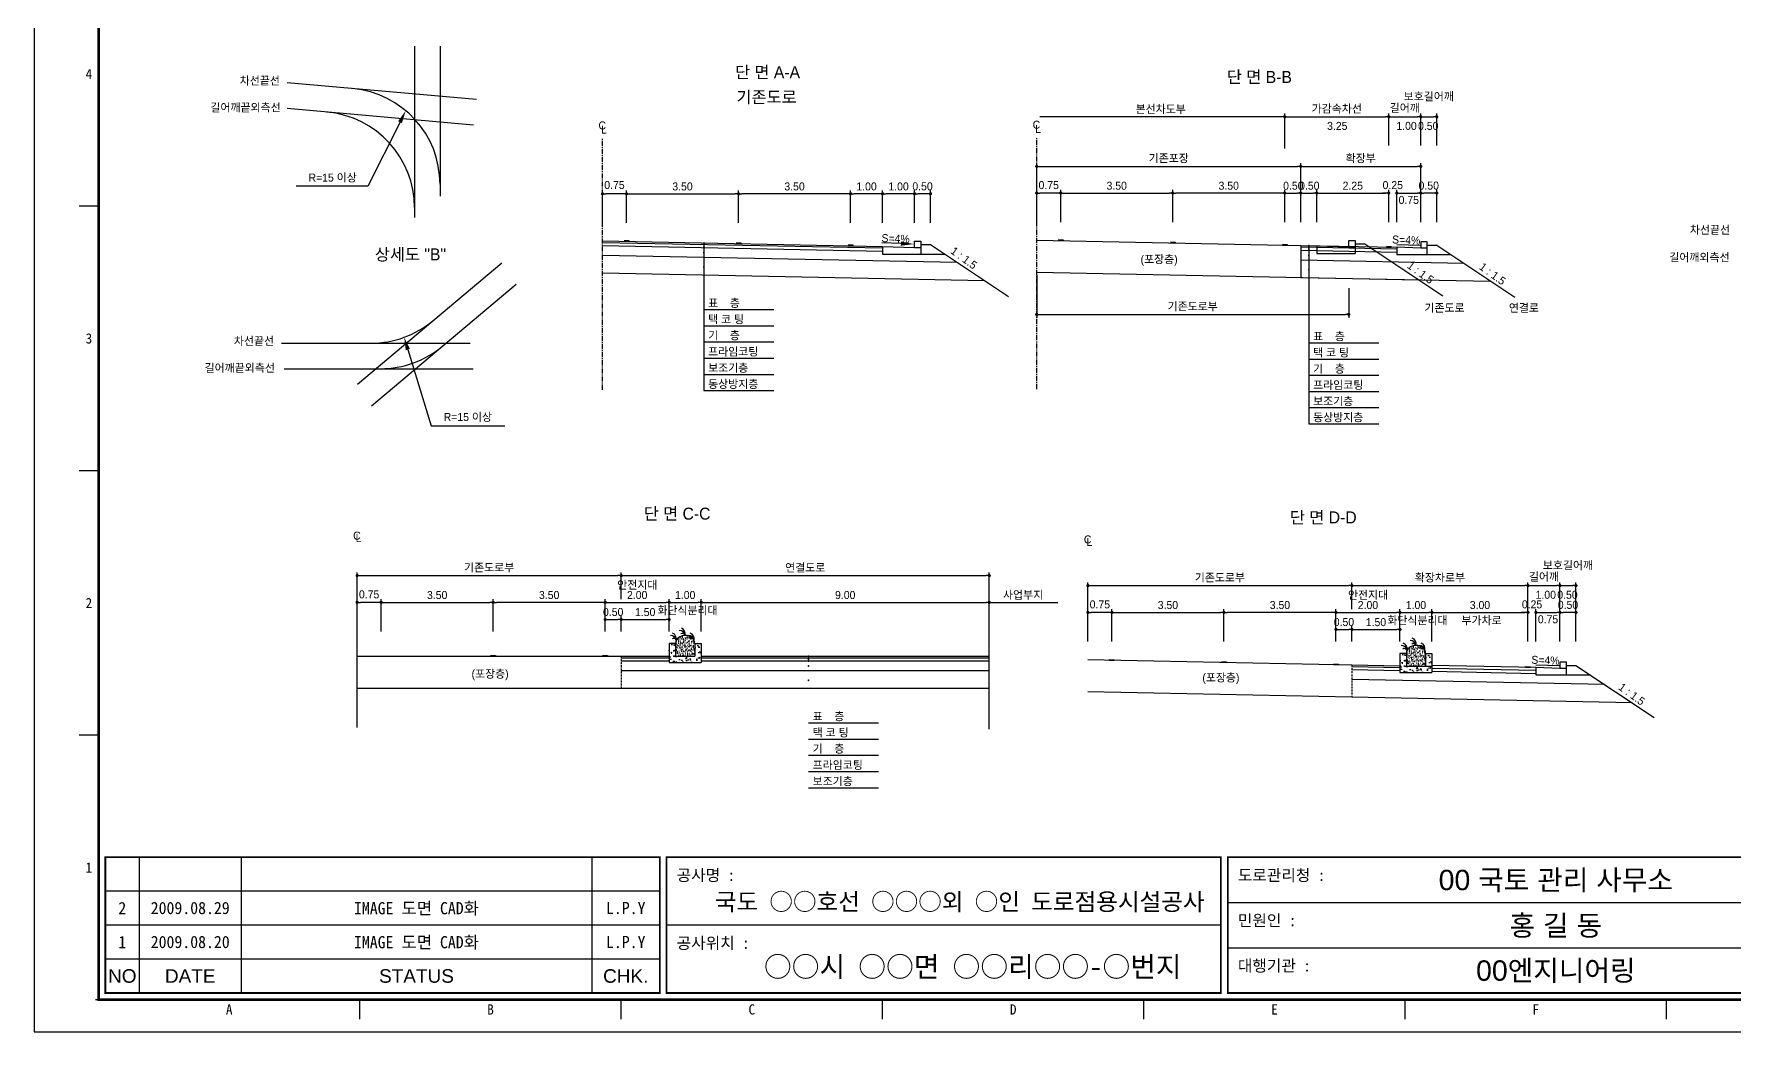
# Model space of a CAD drawing. Header units: millimetres. Extents: x 462 to 886, y -8 to 291.
# Drawn here: x 462.3 to 728, y -8.2 to 147.8 of the extents above; entities that cross this region are included whole.
import ezdxf
from ezdxf.enums import TextEntityAlignment as Align

# ---------------------------------------------------------------- set-up
doc = ezdxf.new("R2010")
doc.units = ezdxf.units.MM
doc.header["$LTSCALE"] = 0.25
doc.linetypes.add('CENTER', pattern=[50.8, 31.75, -6.35, 6.35, -6.35])
doc.linetypes.add('HIDDEN', pattern=[9.525, 6.35, -3.175])
for name, color, linetype in [('CC-GSTR-0004', 4, 'Continuous'), ('CZ-DIMT-0002', 7, 'Continuous'), ('CZ-EXST-0002', 22, 'Continuous'), ('CZ-LIN1-0007', 7, 'Continuous'), ('CZ-LIN2-0003', 3, 'Continuous'), ('CZ-LINE-0001', 7, 'Continuous'), ('CZ-TEXT-BOX0', 7, 'Continuous'), ('TITLE', 7, 'Continuous')]:
    doc.layers.add(name, color=color, linetype=linetype)
doc.styles.add('견고딕', font='arial.ttf')
doc.styles.add('돋움', font='')
doc.styles.add('돋음체', font='')
doc.styles.get('돋움').set_extended_font_data('Dotum')
doc.styles.get('돋음체').set_extended_font_data('DotumChe')

# ---------------------------------------------------------------- blocks, each defined once
blk = doc.blocks.new('_Dot')
at = {"color": 0, "linetype": 'ByBlock', "lineweight": -2}
blk.add_line((-0.5, 0), (-1, 0), dxfattribs=at)
at = {"color": 0, "linetype": 'ByBlock', "const_width": 0.5}
blk.add_lwpolyline([(-0.25, 0, 1), (0.25, 0, 1)], format="xyb", close=True, dxfattribs=at)

msp = doc.modelspace()

# ---------------------------------------------------------------- hatches: boundary and pattern name
at = {"layer": 'CZ-EXST-0002'}
h = msp.add_hatch(dxfattribs=at)
h.set_pattern_fill('AR-SAND', color=256, scale=0.01, style=0)
h.set_pattern_definition([(37.5, (-546.57198, 3533.40097), (-0.016000313, 0.489413237), [0, -0.38608, 0, -0.4318, 0, -0.41275]), (7.5, (-546.572, 3533.401), (0.44952328, 0.7168251), [0, -0.20828, 0, -0.34798, 0, -0.13335]), (327.5, (-546.8844, 3533.40097), (0.79099237, 0.001437185), [0, -0.127, 0, -0.4572, 0, -0.5969]), (317.5, (-546.8844, 3533.401), (0.76355645, 0.22292932), [0, -0.0635, 0, -0.29972, 0, -0.3429])])
edge = h.paths.add_edge_path()
edge.add_line((565.55, 50.55), (565.55, 52.55))
edge.add_ellipse((564.05, 52.55), major_axis=(-1.5, 0), ratio=0.829212, start_angle=180, end_angle=360)
edge.add_line((562.55, 52.55), (562.55, 50.55))
edge.add_line((562.55, 50.55), (565.55, 50.55))
h = msp.add_hatch(dxfattribs=at)
h.set_pattern_fill('AR-CONC', color=256, scale=0.01, style=0)
h.set_pattern_definition([(50, (-546.572, 3533.401), (1.8218467, -0.15939086), [0.1905, -2.0955]), (355, (-546.572, 3533.401), (-0.3524283, 1.9105664), [0.1524, -1.6764]), (100.451, (-546.4202, 3533.3877), (1.469425, 1.7511669), [0.1619, -1.7809]), (46.1842, (-546.572, 3533.909), (2.7107904, -0.4204233), [0.28575, -3.14325]), (96.6356, (-546.346, 3533.874), (2.3740423, 2.4742556), [0.24285, -2.67135]), (351.184, (-546.572, 3533.909), (2.374046, 2.4742512), [0.2286, -2.5146]), (21, (-546.318, 3533.782), (1.5161488, -1.0226552), [0.1905, -2.0955]), (326, (-546.318, 3533.782), (0.6180203, 1.8418797), [0.1524, -1.6764]), (71.4514, (-546.1916, 3533.6968), (2.1341649, 0.8192286), [0.1619, -1.7809]), (37.5, (-546.572, 3533.401), (0.03088603, 0.84555039), [0, -1.65608, 0, -1.7018, 0, -1.68275]), (7.5, (-546.572, 3533.401), (0.66819663, 1.00180575), [0, -0.97028, 0, -1.61798, 0, -0.64135]), (327.5, (-547.1384, 3533.401), (1.35590595, -0.05728744), [0, -0.635, 0, -1.9812, 0, -2.6289]), (317.5, (-547.3924, 3533.401), (1.4812918, 0.2542649), [0, -0.8255, 0, -1.31572, 0, -1.8669])])
h.paths.add_polyline_path([(566.55, 49.55), (566.55, 52.55), (565.55, 52.55), (565.55, 50.55), (562.55, 50.55), (562.55, 52.55), (561.55, 52.55), (561.55, 49.55)])
h = msp.add_hatch(dxfattribs=at)
h.set_pattern_fill('AR-CONC', color=256, scale=0.01, style=0)
h.set_pattern_definition([(50, (-432.407, 3531.8326), (1.8218467, -0.15939086), [0.1905, -2.0955]), (355, (-432.407, 3531.8326), (-0.3524283, 1.9105664), [0.1524, -1.6764]), (100.451, (-432.2552, 3531.8193), (1.469425, 1.7511669), [0.1619, -1.7809]), (46.1842, (-432.407, 3532.3406), (2.7107904, -0.4204233), [0.28575, -3.14325]), (96.6356, (-432.181, 3532.3055), (2.3740423, 2.4742556), [0.24285, -2.67135]), (351.184, (-432.407, 3532.3406), (2.374046, 2.4742512), [0.2286, -2.5146]), (21, (-432.153, 3532.2136), (1.5161488, -1.0226552), [0.1905, -2.0955]), (326, (-432.153, 3532.2136), (0.6180203, 1.8418797), [0.1524, -1.6764]), (71.4514, (-432.0267, 3532.1284), (2.1341649, 0.8192286), [0.1619, -1.7809]), (37.5, (-432.407, 3531.8326), (0.03088603, 0.84555039), [0, -1.65608, 0, -1.7018, 0, -1.68275]), (7.5, (-432.407, 3531.8326), (0.66819663, 1.00180575), [0, -0.97028, 0, -1.61798, 0, -0.64135]), (327.5, (-432.9734, 3531.8326), (1.35590595, -0.05728744), [0, -0.635, 0, -1.9812, 0, -2.6289]), (317.5, (-433.2274, 3531.8326), (1.4812918, 0.2542649), [0, -0.8255, 0, -1.31572, 0, -1.8669])])
h.paths.add_polyline_path([(680.71, 47.99), (680.71, 50.99), (679.71, 50.99), (679.71, 48.99), (676.71, 48.99), (676.71, 50.99), (675.71, 50.99), (675.71, 47.99)])
h = msp.add_hatch(dxfattribs=at)
h.set_pattern_fill('AR-SAND', color=256, scale=0.01, style=0)
h.set_pattern_definition([(37.5, (-432.407, 3531.83257), (-0.016000313, 0.489413237), [0, -0.38608, 0, -0.4318, 0, -0.41275]), (7.5, (-432.407, 3531.8326), (0.44952328, 0.7168251), [0, -0.20828, 0, -0.34798, 0, -0.13335]), (327.5, (-432.7194, 3531.83257), (0.79099237, 0.001437185), [0, -0.127, 0, -0.4572, 0, -0.5969]), (317.5, (-432.7194, 3531.8326), (0.76355645, 0.22292932), [0, -0.0635, 0, -0.29972, 0, -0.3429])])
edge = h.paths.add_edge_path()
edge.add_ellipse((678.21, 50.99), major_axis=(-1.5, 0), ratio=0.829212, start_angle=180, end_angle=360)
edge.add_line((676.71, 50.99), (676.71, 48.99))
edge.add_line((676.71, 48.99), (679.71, 48.99))
edge.add_line((679.71, 48.99), (679.71, 50.99))
at = {"layer": 'CZ-LIN1-0007'}
for points in [[(555.25, 115.37), (555.25, 115.5), (554.5, 115.51), (554.5, 115.39)], [(572.75, 115.02), (572.75, 115.15), (572, 115.16), (572, 115.04)], [(590.25, 114.67), (590.25, 114.8), (589.5, 114.81), (589.5, 114.69)], [(623.09, 115.48), (623.09, 115.6), (622.34, 115.62), (622.34, 115.49)], [(640.59, 115.13), (640.59, 115.25), (639.84, 115.27), (639.84, 115.14)], [(658.09, 114.78), (658.09, 114.9), (657.34, 114.92), (657.34, 114.79)], [(674.34, 114.45), (674.34, 114.58), (673.59, 114.59), (673.59, 114.47)], [(534.42, 50.55), (534.42, 50.68), (533.67, 50.68), (533.67, 50.55)], [(551.92, 50.55), (551.92, 50.68), (551.17, 50.68), (551.17, 50.55)], [(631.08, 49.88), (631.09, 50), (630.34, 50.02), (630.33, 49.89)], [(648.58, 49.53), (648.59, 49.65), (647.84, 49.67), (647.83, 49.54)], [(666.08, 49.18), (666.09, 49.3), (665.34, 49.32), (665.33, 49.19)], [(696.08, 48.78), (696.09, 48.9), (695.34, 48.92), (695.33, 48.79)]]:
    msp.add_hatch(color=256, dxfattribs=at).paths.add_polyline_path(points)

# ---------------------------------------------------------------- linework, layer by layer
at = {"color": 0, "linetype": 'ByBlock', "lineweight": -2}
for p, q in [((657.46, 134.83), (657.21, 134.83)), ((611.8, 58.96), (612.05, 58.96))]:
    msp.add_line(p, q, dxfattribs=at)
at = {"color": 0, "linetype": 'ByBlock', "const_width": 0.25}
for points in [[(657.59, 134.83, 1), (657.84, 134.83, 1)], [(611.67, 58.96, 1), (611.42, 58.96, 1)]]:
    msp.add_lwpolyline(points, format="xyb", close=True, dxfattribs=at)
at = {"layer": 'CC-GSTR-0004'}
for p, q in [((594.88, 114.58), (594.88, 113.38)), ((594.88, 114.58), (599.88, 114.38)), ((599.88, 114.38), (599.88, 115.38)), ((599.88, 115.38), (600.88, 115.38)), ((599.88, 114.38), (600.88, 114.38)), ((600.88, 115.38), (600.88, 113.38)), ((594.88, 113.38), (600.88, 113.38))]:
    msp.add_line(p, q, dxfattribs=at)
for points in [[(679.96, 114.29), (678.96, 114.29), (675.21, 114.44), (675.21, 113.29), (679.96, 113.29), (679.96, 115.29), (678.96, 115.29), (678.96, 114.29)], [(701.71, 48.61), (700.71, 48.61), (696.96, 48.76), (696.96, 47.61), (701.71, 47.61), (701.71, 49.61), (700.71, 49.61), (700.71, 48.61)]]:
    msp.add_lwpolyline(points, dxfattribs=at)
at = {"layer": 'CZ-EXST-0002'}
for p, q in [((521.76, 145.88), (521.76, 119.1)), ((525.75, 145.88), (525.75, 122.44)), ((531.46, 137.51), (501.87, 140.14)), ((530.97, 133.54), (501.87, 136.12)), ((618.96, 115.56), (662.71, 114.69)), ((662.71, 114.69), (667.71, 114.49)), ((662.71, 114.69), (662.71, 113.49)), ((667.71, 115.49), (668.71, 115.49)), ((667.71, 114.49), (667.71, 115.49)), ((667.71, 114.49), (668.71, 114.49)), ((668.71, 115.49), (668.71, 113.49)), ((668.71, 114.99), (670.21, 114.99)), ((670.21, 114.99), (682.41, 106.85)), ((512.84, 93.03), (535.39, 112.02)), ((662.71, 113.49), (668.71, 113.49)), ((618.96, 110.56), (678.64, 109.37)), ((515.05, 89.66), (537.65, 108.69)), ((500.96, 99.46), (530.44, 99.46)), ((501.38, 95.46), (530.92, 95.46)), ((512.8, 50.55), (554.05, 50.55)), ((668.21, 49.14), (626.96, 49.96)), ((512.8, 45.55), (554.05, 45.55)), ((668.21, 44.14), (626.96, 44.96))]:
    msp.add_line(p, q, dxfattribs=at)
at = {"layer": 'CZ-LIN1-0007'}
for p, q in [((554.5, 115.51), (555.25, 115.5)), ((554.5, 115.39), (555.25, 115.37)), ((555.25, 115.5), (555.25, 115.37)), ((572, 115.16), (572.75, 115.15)), ((572, 115.04), (572.75, 115.02)), ((572.75, 115.15), (572.75, 115.02)), ((589.5, 114.81), (590.25, 114.8)), ((589.5, 114.69), (590.25, 114.67)), ((590.25, 114.8), (590.25, 114.67)), ((622.34, 115.62), (623.09, 115.6)), ((622.34, 115.49), (623.09, 115.48)), ((623.09, 115.6), (623.09, 115.48)), ((639.84, 115.27), (640.59, 115.25)), ((639.84, 115.14), (640.59, 115.13)), ((640.59, 115.25), (640.59, 115.13)), ((657.34, 114.92), (658.09, 114.9)), ((657.34, 114.79), (658.09, 114.78)), ((658.09, 114.9), (658.09, 114.78)), ((673.59, 114.59), (674.34, 114.58)), ((673.59, 114.47), (674.34, 114.45)), ((674.34, 114.58), (674.34, 114.45)), ((533.67, 50.68), (534.42, 50.68)), ((533.67, 50.55), (533.67, 50.68)), ((534.42, 50.55), (533.67, 50.55)), ((534.42, 50.68), (534.42, 50.55)), ((551.17, 50.68), (551.92, 50.68)), ((551.17, 50.55), (551.17, 50.68)), ((551.92, 50.55), (551.17, 50.55)), ((551.92, 50.68), (551.92, 50.55)), ((630.33, 49.89), (630.34, 50.02)), ((631.08, 49.88), (630.33, 49.89)), ((630.34, 50.02), (631.09, 50)), ((631.09, 50), (631.08, 49.88)), ((647.83, 49.54), (647.84, 49.67)), ((648.58, 49.53), (647.83, 49.54)), ((647.84, 49.67), (648.59, 49.65)), ((648.59, 49.65), (648.58, 49.53)), ((665.33, 49.19), (665.34, 49.32)), ((666.08, 49.18), (665.33, 49.19)), ((665.34, 49.32), (666.09, 49.3)), ((666.09, 49.3), (666.08, 49.18)), ((695.33, 48.79), (695.34, 48.92)), ((696.08, 48.78), (695.33, 48.79)), ((695.34, 48.92), (696.09, 48.9)), ((696.09, 48.9), (696.08, 48.78))]:
    msp.add_line(p, q, dxfattribs=at)
at = {"layer": 'CZ-LIN2-0003'}
for p, q in [((551.13, 115.45), (594.88, 114.58)), ((551.13, 115.2), (594.88, 114.33)), ((551.13, 114.7), (594.88, 113.83)), ((600.88, 114.88), (602.38, 114.88)), ((602.38, 114.88), (614.58, 106.74)), ((660.21, 114.74), (675.21, 114.44)), ((660.21, 114.74), (660.21, 109.74)), ((660.21, 114.49), (675.21, 114.19)), ((679.96, 114.79), (681.46, 114.79)), ((681.46, 114.79), (693.66, 106.65)), ((551.13, 113.2), (606.55, 112.09)), ((600.88, 113.38), (604.63, 113.38)), ((660.21, 113.99), (675.21, 113.69)), ((660.21, 112.49), (685.67, 111.98)), ((679.96, 113.29), (683.71, 113.29)), ((551.13, 110.45), (610.8, 109.26)), ((660.21, 109.74), (689.93, 109.14)), ((554.05, 50.55), (561.55, 50.55)), ((561.55, 52.55), (561.55, 49.55)), ((562.55, 52.55), (561.55, 52.55)), ((562.55, 52.55), (562.55, 50.55)), ((562.55, 50.55), (565.55, 50.55)), ((565.55, 52.55), (566.55, 52.55)), ((565.55, 52.55), (565.55, 50.55)), ((566.55, 52.55), (566.55, 49.55)), ((566.55, 50.55), (611.55, 50.55)), ((675.71, 50.99), (675.71, 47.99)), ((676.71, 50.99), (675.71, 50.99)), ((676.71, 50.99), (676.71, 48.99)), ((679.71, 50.99), (679.71, 48.99)), ((679.71, 50.99), (680.71, 50.99)), ((680.71, 50.99), (680.71, 47.99)), ((554.05, 50.3), (561.55, 50.3)), ((554.05, 49.8), (561.55, 49.8)), ((554.05, 48.3), (611.55, 48.3)), ((561.55, 49.55), (566.55, 49.55)), ((566.55, 50.3), (611.55, 50.3)), ((566.55, 49.8), (611.55, 49.8)), ((675.71, 48.99), (668.21, 49.14)), ((675.71, 48.74), (668.21, 48.89)), ((675.71, 48.24), (668.21, 48.39)), ((675.71, 47.99), (680.71, 47.99)), ((676.71, 48.99), (679.71, 48.99)), ((679.71, 48.99), (680.71, 48.99)), ((696.96, 48.76), (680.71, 49.09)), ((696.96, 48.31), (680.71, 48.64)), ((696.96, 47.81), (680.71, 48.14)), ((701.71, 49.11), (703.21, 49.11)), ((703.21, 49.11), (715.41, 40.98)), ((554.05, 45.55), (611.55, 45.55)), ((707.73, 46.1), (668.21, 46.89)), ((701.71, 47.61), (705.46, 47.61)), ((711.99, 43.26), (668.21, 44.14))]:
    msp.add_line(p, q, dxfattribs=at)
for centre, radius, start, end in [((510.75, 124.29), 15, 0, 84.9204), ((506.76, 120.63), 15, 0, 84.9204), ((514.99, 114.46), 15, 270, 310.097), ((516.45, 110.46), 15, 270, 310.097), ((561.78, 52.89), 0.88, 7.8639, 92.7752), ((562.24, 52.87), 0.44, 19.771, 124.0366), ((561.67, 53.24), 1, 347.1802, 67.3267), ((563.17, 53.68), 0.88, 7.8639, 92.7752), ((563.63, 53.65), 0.44, 19.771, 124.0366), ((563.07, 54.02), 1, 347.1802, 67.3267), ((564.57, 52.89), 0.88, 7.8639, 92.7752), ((565.03, 52.87), 0.44, 19.771, 124.0366), ((564.46, 53.24), 1, 347.1802, 67.3267), ((677.23, 52.45), 1, 347.1802, 67.3267), ((675.95, 51.33), 0.88, 7.8639, 92.7752), ((676.4, 51.3), 0.44, 19.771, 124.0366), ((675.84, 51.67), 1, 347.1802, 67.3267), ((677.34, 52.11), 0.88, 7.8639, 92.7752), ((677.8, 52.08), 0.44, 19.771, 124.0366), ((678.73, 51.33), 0.88, 7.8639, 92.7752), ((679.19, 51.3), 0.44, 19.771, 124.0366), ((678.63, 51.67), 1, 347.1802, 67.3267)]:
    msp.add_arc(centre, radius, start, end, dxfattribs=at)
for centre in [(564.05, 52.55), (678.21, 50.99)]:
    msp.add_ellipse(centre, major_axis=(-1.5, 0), ratio=0.829212, start_param=3.141593, end_param=6.283185, dxfattribs=at)
at = {"layer": 'CZ-LINE-0001'}
for p, q in [((657.21, 134.83), (619.46, 134.83)), ((657.71, 129.85), (657.71, 135.33)), ((657.71, 130.35), (657.71, 135.33)), ((658.21, 134.83), (673.46, 134.83)), ((673.96, 130.35), (673.96, 135.33)), ((673.96, 130.35), (673.96, 135.33)), ((674.46, 134.83), (678.46, 134.83)), ((678.96, 130.35), (678.96, 135.33)), ((678.96, 130.35), (678.96, 135.33)), ((679.46, 134.83), (680.96, 134.83)), ((681.46, 130.35), (681.46, 135.33)), ((618.96, 123.41), (618.96, 127.58)), ((660.21, 123.41), (660.21, 127.58)), ((660.21, 123.41), (660.21, 127.58)), ((678.96, 123.41), (678.96, 127.58)), ((619.46, 127.08), (659.71, 127.08)), ((660.71, 127.08), (678.46, 127.08)), ((551.13, 118.25), (551.13, 123.3)), ((554.38, 122.8), (551.63, 122.8)), ((554.88, 118.25), (554.88, 123.3)), ((554.88, 118.25), (554.88, 123.3)), ((555.38, 122.8), (571.88, 122.8)), ((572.38, 118.25), (572.38, 123.3)), ((572.38, 118.25), (572.38, 123.3)), ((589.38, 122.8), (572.88, 122.8)), ((589.88, 118.25), (589.88, 123.3)), ((589.88, 118.25), (589.88, 123.3)), ((594.38, 122.8), (590.38, 122.8)), ((594.88, 118.25), (594.88, 123.3)), ((594.88, 118.25), (594.88, 123.3)), ((599.38, 122.8), (595.38, 122.8)), ((599.88, 118.25), (599.88, 123.3)), ((599.88, 120.69), (599.88, 123.3)), ((601.88, 122.8), (600.38, 122.8)), ((602.38, 118.25), (602.38, 123.3)), ((618.96, 118.35), (618.96, 123.41)), ((622.21, 122.91), (619.46, 122.91)), ((622.71, 118.35), (622.71, 123.41)), ((622.71, 118.35), (622.71, 123.41)), ((623.21, 122.91), (639.71, 122.91)), ((640.21, 118.35), (640.21, 123.41)), ((640.21, 118.35), (640.21, 123.41)), ((657.21, 122.91), (640.71, 122.91)), ((657.71, 118.35), (657.71, 123.41)), ((657.71, 118.35), (657.71, 123.41)), ((658.21, 122.91), (659.71, 122.91)), ((660.21, 118.35), (660.21, 123.41)), ((660.21, 118.35), (660.21, 123.41)), ((660.71, 122.91), (662.21, 122.91)), ((662.71, 118.35), (662.71, 123.41)), ((662.71, 118.35), (662.71, 123.41)), ((663.21, 122.91), (673.46, 122.91)), ((673.46, 122.91), (672.96, 122.91)), ((673.96, 118.35), (673.96, 123.41)), ((673.96, 118.35), (673.96, 123.41)), ((675.21, 118.35), (675.21, 123.41)), ((675.21, 118.35), (675.21, 123.41)), ((675.71, 122.91), (676.21, 122.91)), ((675.71, 122.91), (678.46, 122.91)), ((678.96, 118.35), (678.96, 123.41)), ((678.96, 120.8), (678.96, 123.41)), ((680.96, 122.91), (679.46, 122.91)), ((681.46, 118.35), (681.46, 123.41)), ((566.98, 115.14), (566.98, 92.05)), ((661.49, 114.71), (661.49, 86.85)), ((618.96, 110.06), (618.96, 103.44)), ((667.71, 108.06), (667.71, 103.44)), ((566.98, 104.71), (577.91, 104.71)), ((619.46, 103.94), (667.21, 103.94)), ((566.98, 102.18), (577.91, 102.18)), ((566.98, 99.65), (577.91, 99.65)), ((661.49, 99.51), (672.43, 99.51)), ((566.98, 97.12), (577.91, 97.12)), ((661.49, 96.97), (672.43, 96.97)), ((566.98, 94.58), (577.91, 94.58)), ((661.49, 94.44), (672.43, 94.44)), ((566.98, 92.05), (577.91, 92.05)), ((661.49, 91.91), (672.43, 91.91)), ((661.49, 89.38), (672.43, 89.38)), ((661.49, 86.85), (672.43, 86.85)), ((512.8, 59.46), (512.8, 63.64)), ((513.3, 63.14), (553.55, 63.14)), ((554.05, 59.46), (554.05, 63.64)), ((554.05, 59.46), (554.05, 63.64)), ((554.55, 63.14), (611.05, 63.14)), ((611.55, 59.46), (611.55, 63.64)), ((626.96, 57.89), (626.96, 62.07)), ((627.46, 61.57), (667.71, 61.57)), ((668.21, 57.89), (668.21, 62.07)), ((668.21, 57.89), (668.21, 62.07)), ((668.71, 61.57), (695.21, 61.57)), ((695.71, 57.89), (695.71, 62.07)), ((695.71, 57.09), (695.71, 62.07)), ((696.21, 61.57), (700.21, 61.57)), ((700.71, 57.09), (700.71, 62.07)), ((700.71, 57.09), (700.71, 62.07)), ((701.21, 61.57), (702.71, 61.57)), ((703.21, 57.09), (703.21, 62.07)), ((512.8, 39.38), (512.8, 59.78)), ((512.8, 54.41), (512.8, 59.46)), ((516.05, 58.96), (513.3, 58.96)), ((516.55, 54.41), (516.55, 59.46)), ((516.55, 54.41), (516.55, 59.46)), ((517.05, 58.96), (533.55, 58.96)), ((534.05, 54.41), (534.05, 59.46)), ((534.05, 54.41), (534.05, 59.46)), ((551.05, 58.96), (534.55, 58.96)), ((551.55, 54.41), (551.55, 59.46)), ((551.55, 54.41), (551.55, 59.46)), ((552.05, 58.96), (561.05, 58.96)), ((561.55, 54.41), (561.55, 59.46)), ((561.55, 54.41), (561.55, 59.46)), ((562.05, 58.96), (566.05, 58.96)), ((566.55, 54.41), (566.55, 59.46)), ((566.55, 54.41), (566.55, 59.46)), ((567.05, 58.96), (611.05, 58.96)), ((611.55, 39.13), (611.55, 59.53)), ((611.55, 54.41), (611.55, 59.46)), ((611.55, 54.41), (611.55, 59.46)), ((612.05, 58.96), (622.26, 58.96)), ((551.55, 54.41), (551.55, 56.78)), ((552.05, 56.28), (553.55, 56.28)), ((554.05, 54.41), (554.05, 56.78)), ((554.05, 54.41), (554.05, 56.78)), ((554.55, 56.28), (561.05, 56.28)), ((561.55, 54.41), (561.55, 56.78)), ((626.96, 52.84), (626.96, 57.89)), ((630.21, 57.39), (627.46, 57.39)), ((630.71, 52.84), (630.71, 57.89)), ((630.71, 52.84), (630.71, 57.89)), ((631.21, 57.39), (647.71, 57.39)), ((648.21, 52.84), (648.21, 57.89)), ((648.21, 52.84), (648.21, 57.89)), ((665.21, 57.39), (648.71, 57.39)), ((665.71, 52.84), (665.71, 57.89)), ((665.71, 52.84), (665.71, 57.89)), ((666.21, 57.39), (675.21, 57.39)), ((675.71, 52.84), (675.71, 57.89)), ((675.71, 52.84), (675.71, 57.89)), ((676.21, 57.39), (680.21, 57.39)), ((680.71, 52.84), (680.71, 57.89)), ((680.71, 52.84), (680.71, 57.89)), ((681.21, 57.39), (695.21, 57.39)), ((695.21, 57.39), (694.71, 57.39)), ((695.71, 52.84), (695.71, 57.89)), ((695.71, 52.84), (695.71, 57.89)), ((696.96, 52.84), (696.96, 57.89)), ((696.96, 52.84), (696.96, 57.89)), ((697.46, 57.39), (700.21, 57.39)), ((697.46, 57.39), (697.96, 57.39)), ((700.71, 52.84), (700.71, 57.89)), ((700.71, 55.28), (700.71, 57.89)), ((702.71, 57.39), (701.21, 57.39)), ((703.21, 52.84), (703.21, 57.89)), ((665.71, 52.84), (665.71, 55.22)), ((666.21, 54.72), (667.71, 54.72)), ((668.21, 52.84), (668.21, 55.22)), ((668.21, 52.84), (668.21, 55.22)), ((668.71, 54.72), (675.21, 54.72)), ((675.71, 52.84), (675.71, 55.22)), ((583.31, 40.13), (594.24, 40.13)), ((583.31, 37.6), (594.24, 37.6)), ((583.31, 35.07), (594.24, 35.07)), ((583.31, 32.53), (594.24, 32.53)), ((583.31, 30), (594.24, 30))]:
    msp.add_line(p, q, dxfattribs=at)
at = {"layer": 'CZ-LINE-0001', "linetype": 'CENTER', "ltscale": 0.1}
for p, q in [((551.13, 92.18), (551.13, 131.56)), ((618.96, 92.28), (618.96, 131.66))]:
    msp.add_line(p, q, dxfattribs=at)
at = {"layer": 'CZ-LINE-0001', "linetype": 'HIDDEN', "ltscale": 0.2}
for p, q in [((554.05, 50.55), (554.05, 45.55)), ((668.21, 49.14), (668.21, 44.14))]:
    msp.add_line(p, q, dxfattribs=at)
at = {"layer": 'CZ-LINE-0001'}
for points in [[(519.5, 133.99), (514.49, 123.97), (503.26, 123.97)], [(597.75, 115.02), (594.75, 115.14)], [(678.85, 114.7), (675.21, 114.84)], [(520.72, 98.45), (524.37, 86.56), (535.87, 86.56)], [(700.6, 49.02), (696.96, 49.17)]]:
    msp.add_lwpolyline(points, dxfattribs=at)
at = {"layer": 'CZ-LINE-0001', "linetype": 'ByBlock'}
for centre, start, end in [((566.98, 115.08), 0, 180), ((566.98, 115.08), 0, 180), ((566.98, 115.08), 180, 0), ((566.98, 115.08), 180, 0), ((566.98, 114.87), 0, 180), ((566.98, 114.87), 0, 180), ((566.98, 114.87), 180, 0), ((566.98, 114.87), 180, 0), ((566.98, 114.64), 0, 180), ((566.98, 114.64), 0, 180), ((566.98, 114.64), 180, 0), ((566.98, 114.64), 180, 0), ((566.97, 114.39), 0, 180), ((566.97, 114.39), 0, 180), ((566.97, 114.39), 180, 0), ((566.97, 114.39), 180, 0), ((661.49, 114.65), 0, 180), ((661.49, 114.65), 0, 180), ((661.49, 114.65), 180, 0), ((661.49, 114.65), 180, 0), ((661.49, 114.45), 0, 180), ((661.49, 114.45), 0, 180), ((661.49, 114.45), 180, 0), ((661.49, 114.45), 180, 0), ((661.49, 114.21), 0, 180), ((661.49, 114.21), 0, 180), ((566.97, 113.59), 0, 180), ((566.97, 113.59), 0, 180), ((566.97, 113.59), 180, 0), ((566.97, 113.59), 180, 0), ((661.49, 114.21), 180, 0), ((661.49, 114.21), 180, 0), ((661.49, 113.96), 0, 180), ((661.49, 113.96), 0, 180), ((661.49, 113.96), 180, 0), ((661.49, 113.96), 180, 0), ((661.49, 113.16), 0, 180), ((661.49, 113.16), 0, 180), ((661.49, 113.16), 180, 0), ((661.49, 113.16), 180, 0), ((566.97, 111.35), 0, 180), ((566.97, 111.35), 0, 180), ((566.97, 111.35), 180, 0), ((566.97, 111.35), 180, 0), ((661.49, 110.93), 0, 180), ((661.49, 110.93), 0, 180), ((661.49, 110.93), 180, 0), ((661.49, 110.93), 180, 0), ((583.31, 50.49), 0, 180), ((583.31, 50.49), 0, 180), ((583.31, 50.49), 180, 0), ((583.31, 50.49), 180, 0), ((583.3, 49.81), 0, 180), ((583.3, 49.81), 0, 180), ((583.3, 49.81), 180, 0), ((583.3, 49.81), 180, 0), ((583.3, 49.01), 0, 180), ((583.3, 49.01), 0, 180), ((583.3, 49.01), 180, 0), ((583.3, 49.01), 180, 0), ((583.31, 50.29), 0, 180), ((583.31, 50.29), 0, 180), ((583.31, 50.29), 180, 0), ((583.31, 50.29), 180, 0), ((583.31, 50.06), 0, 180), ((583.31, 50.06), 0, 180), ((583.31, 50.06), 180, 0), ((583.31, 50.06), 180, 0), ((583.3, 46.77), 0, 180), ((583.3, 46.77), 0, 180), ((583.3, 46.77), 180, 0), ((583.3, 46.77), 180, 0)]:
    msp.add_arc(centre, 0.0625, start, end, dxfattribs=at)
at = {"layer": 'CZ-LINE-0001'}
for points in [[(519.2, 134.14), (520.39, 135.78), (519.8, 133.84)], [(597.76, 115.35), (599.75, 114.94), (597.73, 114.69)], [(520.4, 98.36), (520.14, 100.37), (521.04, 98.55)]]:
    msp.add_solid(points, dxfattribs=at)
at = {"layer": 'TITLE', "color": 7, "linetype": 'Continuous'}
for p, q in [((472.4, 120.85), (469.38, 120.85)), ((472.4, 79.52), (469.38, 79.52)), ((472.4, 38.19), (469.38, 38.19)), ((513.22, -6.16), (513.22, -3.14)), ((554.05, -6.16), (554.05, -3.14)), ((594.87, -6.16), (594.87, -3.14)), ((635.7, -6.16), (635.7, -3.14)), ((676.52, -6.16), (676.52, -3.14)), ((717.35, -6.16), (717.35, -3.14))]:
    msp.add_line(p, q, dxfattribs=at)
at = {"layer": 'TITLE', "ltscale": 150}
for p, q in [((478.77, 19.14), (478.77, -2.08)), ((494.68, 19.14), (494.68, -2.08)), ((549.46, 19.14), (549.46, -2.08)), ((560.07, 13.84), (473.46, 13.84)), ((648.8, 12.07), (735.41, 12.07)), ((560.07, 8.53), (473.46, 8.53)), ((647.74, 8.53), (561.13, 8.53)), ((560.07, 3.23), (473.46, 3.23)), ((648.8, 5), (735.41, 5))]:
    msp.add_line(p, q, dxfattribs=at)
at = {"layer": 'TITLE'}
msp.add_line((880.76, -3.14), (471.9, -3.14), dxfattribs=at)
msp.add_lwpolyline([(462.32, -8.17), (885.68, -8.17), (885.68, 291.2), (462.32, 291.2)], close=True, dxfattribs=at)
at = {"layer": 'TITLE', "linetype": 'Continuous', "const_width": 0.403}
msp.add_lwpolyline([(472.4, -3.14), (472.4, 286.16), (880.65, 286.16), (880.65, -3.14)], close=True, dxfattribs=at)
at = {"layer": 'TITLE', "ltscale": 150, "const_width": 0.265}
for points in [[(473.46, 19.14), (560.07, 19.14), (560.07, -2.08), (473.46, -2.08)], [(561.13, 19.14), (647.74, 19.14), (647.74, -2.08), (561.13, -2.08)], [(735.41, -2.08), (648.8, -2.08), (648.8, 19.14), (735.41, 19.14)]]:
    msp.add_lwpolyline(points, close=True, dxfattribs=at)

# ---------------------------------------------------------------- block references
at = {"layer": 'CZ-LINE-0001', "xscale": 0.5, "yscale": 0.5, "zscale": 0.5, "rotation": 180}
for p in [(657.71, 134.83), (673.96, 134.83), (678.96, 134.83), (618.96, 127.08), (660.21, 127.08), (551.13, 122.8), (554.88, 122.8), (572.38, 122.8), (589.88, 122.8), (594.88, 122.8), (599.88, 122.8), (618.96, 122.91), (622.71, 122.91), (640.21, 122.91), (657.71, 122.91), (660.21, 122.91), (662.71, 122.91), (675.21, 122.91), (675.21, 122.91), (678.96, 122.91), (618.96, 103.94), (512.8, 63.14), (554.05, 63.14), (626.96, 61.57), (668.21, 61.57), (695.71, 61.57), (700.71, 61.57), (512.8, 58.96), (516.55, 58.96), (534.05, 58.96), (551.55, 58.96), (561.55, 58.96), (566.55, 58.96), (551.55, 56.28), (554.05, 56.28), (626.96, 57.39), (630.71, 57.39), (648.21, 57.39), (665.71, 57.39), (675.71, 57.39), (680.71, 57.39), (696.96, 57.39), (696.96, 57.39), (700.71, 57.39), (665.71, 54.72), (668.21, 54.72)]:
    msp.add_blockref('_Dot', p, dxfattribs=at)
at = {"layer": 'CZ-LINE-0001', "xscale": 0.5, "yscale": 0.5, "zscale": 0.5}
for p in [(673.96, 134.83), (678.96, 134.83), (681.46, 134.83), (660.21, 127.08), (678.96, 127.08), (554.88, 122.8), (572.38, 122.8), (589.88, 122.8), (594.88, 122.8), (599.88, 122.8), (602.38, 122.8), (622.71, 122.91), (640.21, 122.91), (657.71, 122.91), (660.21, 122.91), (662.71, 122.91), (673.96, 122.91), (673.96, 122.91), (678.96, 122.91), (681.46, 122.91), (667.71, 103.94), (554.05, 63.14), (611.55, 63.14), (668.21, 61.57), (695.71, 61.57), (700.71, 61.57), (703.21, 61.57), (516.55, 58.96), (534.05, 58.96), (551.55, 58.96), (561.55, 58.96), (566.55, 58.96), (611.55, 58.96), (554.05, 56.28), (561.55, 56.28), (630.71, 57.39), (648.21, 57.39), (665.71, 57.39), (675.71, 57.39), (680.71, 57.39), (695.71, 57.39), (695.71, 57.39), (700.71, 57.39), (703.21, 57.39), (668.21, 54.72), (675.71, 54.72)]:
    msp.add_blockref('_Dot', p, dxfattribs=at)

# ---------------------------------------------------------------- texts
at = {"layer": 'CZ-DIMT-0002', "style": '돋움'}
for s, p in [('차선끝선', (497.59, 140.47)), ('길어깨끝외측선', (495.36, 136.28)), ('C', (551.09, 133.48)), ('L', (551.35, 132.82)), ('C', (618.92, 133.59)), ('L', (619.18, 132.93)), ('R=15 이상', (508.97, 125.33)), ('차선끝선', (724.14, 117.16)), ('차선끝선', (496.69, 99.79)), ('길어깨끝외측선', (494.46, 95.59)), ('R=15 이상', (530.09, 87.92)), ('C', (512.76, 69.38)), ('L', (513.02, 68.99)), ('C', (626.92, 68.79)), ('L', (627.18, 68.39))]:
    msp.add_text(s, height=1.25, dxfattribs=at).set_placement(p, align=Align.MIDDLE_CENTER)
for s, p in [('3.25', (664.33, 132.78)), ('1.00', (675.15, 132.78)), ('0.50', (678.54, 132.78)), ('(포장층)', (635.19, 111.94)), ('길어깨외측선', (717.79, 112.25)), ('표    층', (567.63, 105.1)), ('택 코 팅', (567.63, 102.57)), ('기존도로', (679.53, 104.34)), ('연결로', (692.72, 104.34)), ('기    층', (567.63, 100.04)), ('표    층', (662.14, 99.9)), ('프라임코팅', (567.63, 97.51)), ('택 코 팅', (662.14, 97.36)), ('보조기층', (567.63, 94.97)), ('기    층', (662.14, 94.83)), ('동상방지층', (567.63, 92.44)), ('프라임코팅', (662.14, 92.3)), ('보조기층', (662.14, 89.77)), ('동상방지층', (662.14, 87.24)), ('안전지대', (553.43, 61.06)), ('화단식분리대', (559.7, 57.08)), ('사업부지', (613.7, 59.49)), ('안전지대', (667.59, 59.49)), ('1.00', (696.9, 59.52)), ('0.50', (700.29, 59.52)), ('화단식분리대', (673.74, 55.52)), ('부가차로', (685.32, 55.52)), ('(포장층)', (530.67, 47.17)), ('(포장층)', (644.84, 46.58)), ('표    층', (583.96, 40.52)), ('택 코 팅', (583.96, 37.99)), ('기    층', (583.96, 35.46)), ('프라임코팅', (583.96, 32.92)), ('보조기층', (583.96, 30.39))]:
    msp.add_text(s, height=1.25, dxfattribs=at).set_placement(p)
for s, rotation, p in [('S=4%', 357.7094, (596.92, 115.8)), ('1 : 1.5', 323.8881, (607.59, 112.77)), ('S=4%', 357.7094, (676.69, 115.58)), ('1 : 1.5', 323.8881, (678.93, 110.49)), ('1 : 1.5', 323.8881, (690.18, 110.29)), ('S=4%', 357.7094, (698.44, 49.91)), ('1 : 1.5', 323.8881, (711.93, 44.62))]:
    msp.add_text(s, height=1.25, rotation=rotation, dxfattribs=at).set_placement(p, align=Align.MIDDLE_CENTER)
at = {"layer": 'CZ-DIMT-0002', "insert": (638.34, 135.97), "char_height": 1.25, "attachment_point": 5, "style": '돋움'}
msp.add_mtext('본선차도부', dxfattribs=at)
at = {"layer": 'CZ-LINE-0001', "char_height": 1.25, "attachment_point": 5, "style": '돋움'}
for s, insert in [('\\A1;보호길어깨', (680.21, 137.94)), ('\\A1;가감속차선', (665.84, 136.03)), ('\\A1;길어깨', (676.46, 136.15)), ('\\A1;기존포장', (639.59, 128.28)), ('\\A1;확장부', (669.59, 128.28)), ('\\A1;0.75', (553, 124.16)), ('\\A1;3.50', (563.63, 123.94)), ('\\A1;3.50', (581.13, 123.94)), ('\\A1;1.00', (592.38, 123.94)), ('\\A1;1.00', (597.38, 123.94)), ('\\A1;0.50', (601.13, 123.96)), ('\\A1;0.75', (620.84, 124.15)), ('\\A1;3.50', (631.46, 124.05)), ('\\A1;3.50', (648.96, 124.05)), ('\\A1;0.50', (659.05, 124.05)), ('\\A1;0.50', (661.55, 124.05)), ('\\A1;2.25', (668.34, 124.05)), ('\\A1;0.25', (674.59, 124.15)), ('\\A1;0.75', (677.09, 121.83)), ('\\A1;0.50', (680.21, 124.07)), ('\\A1;기존도로부', (643.34, 105.14)), ('\\A1;기존도로부', (533.42, 64.33)), ('\\A1;연결도로', (582.8, 64.32)), ('\\A1;보호길어깨', (701.96, 64.68)), ('\\A1;기존도로부', (647.58, 62.76)), ('\\A1;확장차로{\\fGulimChe|b0|i0|c129|p32;부}', (681.96, 62.76)), ('\\A1;길어깨', (698.21, 62.89)), ('\\A1;0.75', (514.67, 60.2)), ('\\A1;3.50', (525.3, 60.1)), ('\\A1;3.50', (542.8, 60.1)), ('\\A1;2.00', (556.55, 60.1)), ('\\A1;1.00', (564.05, 60.1)), ('\\A1;9.00', (589.05, 60.1)), ('\\A1;0.75', (628.83, 58.63)), ('\\A1;3.50', (639.46, 58.53)), ('\\A1;3.50', (656.96, 58.53)), ('\\A1;2.00', (670.71, 58.53)), ('\\A1;1.00', (678.21, 58.53)), ('\\A1;3.00', (688.21, 58.53)), ('\\A1;0.25', (696.34, 58.64)), ('\\A1;0.50', (701.96, 58.56)), ('\\A1;0.50', (552.8, 57.45)), ('\\A1;1.50', (557.8, 57.43)), ('\\A1;0.50', (666.96, 55.88)), ('\\A1;1.50', (671.96, 55.86)), ('\\A1;0.75', (698.84, 56.31))]:
    msp.add_mtext(s, dxfattribs=dict(at, insert=insert))
at = {"layer": 'CZ-TEXT-BOX0', "style": '돋움'}
for s, p in [('단 면 A-A', (576.91, 141.8)), ('단 면 B-B', (653.75, 141.05)), ('기존도로', (576.76, 137.91)), ('상세도 "B"', (521.12, 113.33)), ('단 면 C-C', (562.78, 72.82)), ('단 면 D-D', (663.73, 72.23))]:
    msp.add_text(s, height=1.875, dxfattribs=at).set_placement(p, align=Align.MIDDLE_CENTER)
at = {"layer": 'TITLE', "color": 3, "linetype": 'Continuous', "style": '돋음체'}
for s, p in [('4', (470.89, 141.52)), ('3', (470.89, 100.19)), ('2', (470.89, 58.86)), ('1', (470.89, 17.53)), ('A', (492.81, -4.65)), ('B', (533.64, -4.65)), ('C', (574.46, -4.65)), ('D', (615.29, -4.65)), ('E', (656.11, -4.65)), ('F', (696.93, -4.65))]:
    msp.add_text(s, height=1.59, dxfattribs=at).set_placement(p, align=Align.MIDDLE)
at = {"layer": 'TITLE', "style": '돋음체'}
for s, p in [('공사명 : ', (562.72, 15.43)), ('도로관리청 :', (650.39, 15.43)), ('민원인 :', (650.39, 8.36)), ('공사위치 :', (562.72, 4.82)), ('대행기관 :', (650.39, 1.28))]:
    msp.add_text(s, height=1.804, dxfattribs=at).set_placement(p)
at = {"layer": 'TITLE', "color": 7, "linetype": 'Continuous'}
for s, height, style, p in [('00 국토 관리 사무소', 3.1832, '견고딕', (700.06, 15.61)), ('국도 ○○호선 ○○○외 ○인 도로점용시설공사', 2.7, '돋음체', (606.94, 12.22)), ('홍 길 동', 3.183, '견고딕', (700.06, 8.53)), ('○○시 ○○면 ○○리○○-○번지', 3.1832, '돋음체', (608.96, 2.06)), ('00엔지니어링', 3.183, '견고딕', (700.06, 1.46))]:
    msp.add_text(s, height=height, dxfattribs=dict(at, style=style)).set_placement(p, align=Align.MIDDLE)
at = {"layer": 'TITLE', "color": 1, "linetype": 'Continuous', "style": '돋음체'}
msp.add_text('2', height=1.91, dxfattribs=at).set_placement((476.11, 11.19), align=Align.MIDDLE)
at = {"layer": 'TITLE', "linetype": 'Continuous'}
for s, height, style, p in [('2009.08.29', 1.91, '돋음체', (486.72, 11.19)), ('L.P.Y', 1.91, '돋음체', (554.76, 11.19)), ('1', 1.91, '돋음체', (476.11, 5.88)), ('2009.08.20', 1.91, '돋음체', (486.72, 5.88)), ('L.P.Y', 1.91, '돋음체', (554.76, 5.88)), ('NO', 2.122, '견고딕', (476.11, 0.58)), ('DATE', 2.122, '견고딕', (486.72, 0.58)), ('STATUS', 2.122, '견고딕', (522.07, 0.58)), ('CHK.', 2.122, '견고딕', (554.76, 0.58))]:
    msp.add_text(s, height=height, dxfattribs=dict(at, style=style)).set_placement(p, align=Align.MIDDLE)
at = {"layer": 'TITLE', "style": '돋음체'}
for p in [(522.07, 11.19), (522.07, 5.88)]:
    msp.add_text('IMAGE 도면 CAD화', height=1.9099, dxfattribs=at).set_placement(p, align=Align.MIDDLE)

doc.saveas('drawing.dxf')
